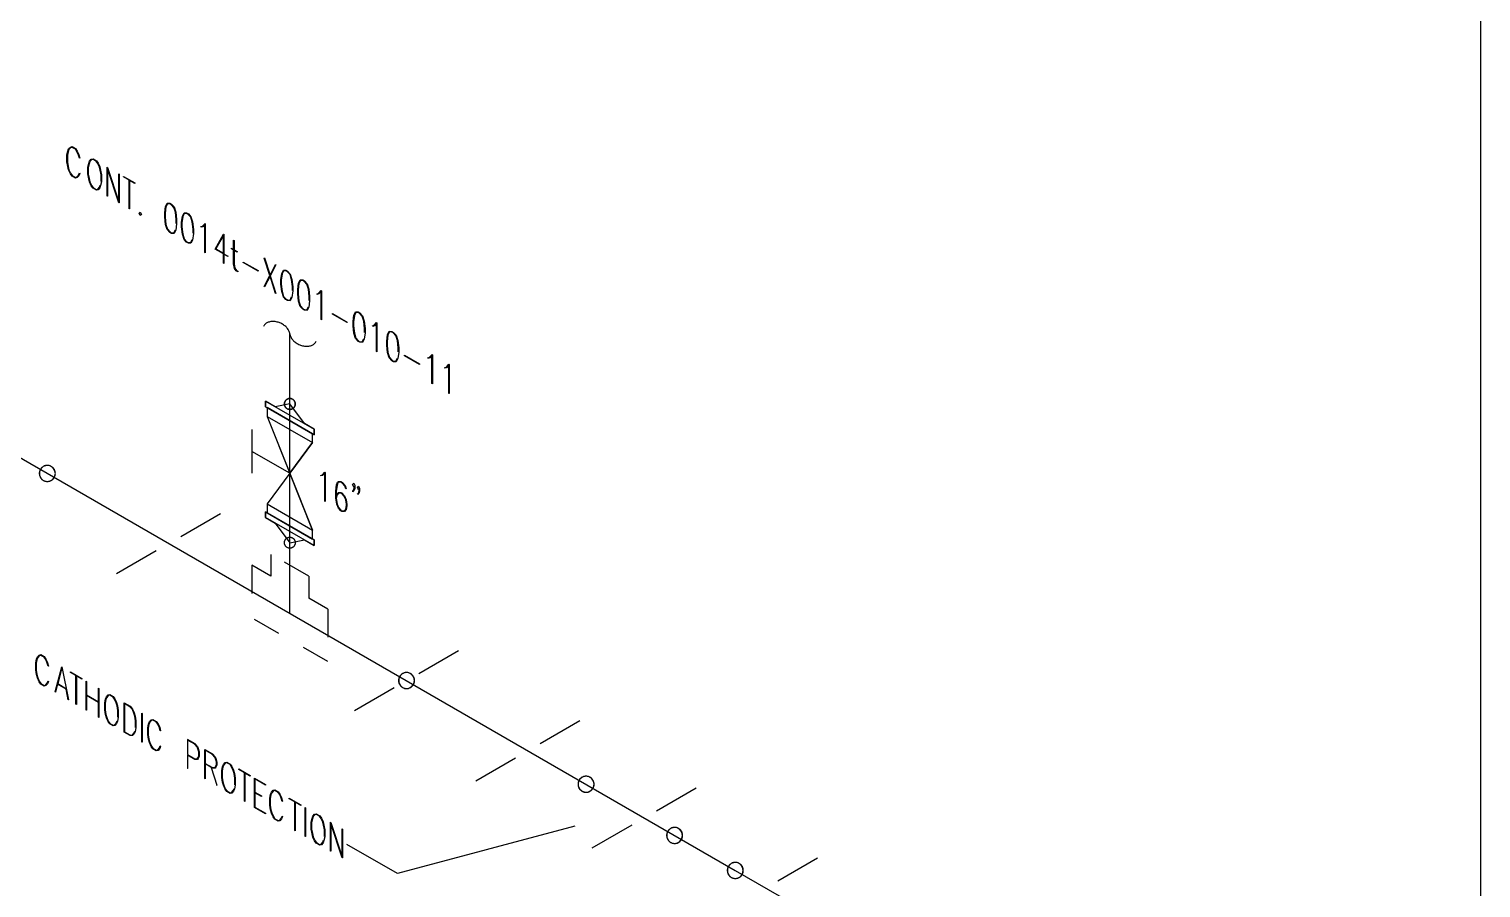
# Model space of a CAD drawing. Extents: x 0 to 17.2, y 0.1 to 11.3.
# Drawn here: x 11.93 to 17.08, y 2.73 to 5.78 of the extents above; entities that cross this region are included whole.
import ezdxf

# ---------------------------------------------------------------- set-up
doc = ezdxf.new("R2010")
doc.units = 0
for name, pattern in [('1', [0.117188, 0.078125, -0.039062]), ('2', [0.1125, 0.075, -0.0375]), ('3', [0.09375, 0.0625, -0.03125]), ('4', [0.085227, 0.056818, -0.028409])]:
    doc.linetypes.add(name, pattern=pattern)
for name, color, linetype in [('3', 1, 'CONTINUOUS'), ('BORDER', 3, 'CONTINUOUS'), ('COMP', 1, 'CONTINUOUS'), ('Continuation', 7, 'CONTINUOUS'), ('FITTINGS', 4, 'CONTINUOUS'), ('PIPE', 7, 'CONTINUOUS'), ('PIPE-ANNO', 150, 'CONTINUOUS'), ('TEXT', 7, 'CONTINUOUS'), ('UNAS.PIPE', 251, 'CONTINUOUS'), ('Welds', 7, 'CONTINUOUS')]:
    doc.layers.add(name, color=color, linetype=linetype)

msp = doc.modelspace()

# ---------------------------------------------------------------- linework, layer by layer
at = {"layer": '3'}
msp.add_lwpolyline([(12.8619, 3.9734), (12.863, 3.9727), (12.8641, 3.9719), (12.8652, 3.971), (12.8662, 3.9701), (12.8671, 3.9691), (12.8679, 3.968), (12.8686, 3.9669), (12.8693, 3.9657), (12.8699, 3.9645), (12.8704, 3.9633), (12.8708, 3.962), (12.8712, 3.9607), (12.8714, 3.9593), (12.8715, 3.958), (12.8716, 3.9566), (12.8715, 3.9553), (12.8714, 3.9539), (12.8712, 3.9526), (12.8708, 3.9513), (12.8704, 3.95), (12.8699, 3.9487), (12.8693, 3.9475), (12.8686, 3.9463), (12.8679, 3.9452), (12.8671, 3.9442), (12.8662, 3.9431), (12.8652, 3.9422), (12.8641, 3.9413), (12.863, 3.9405), (12.8619, 3.9398), (12.8607, 3.9392), (12.8595, 3.9386), (12.8582, 3.9382), (12.8569, 3.9378), (12.8556, 3.9375), (12.8542, 3.9373), (12.8529, 3.9372), (12.8515, 3.9372), (12.8502, 3.9373), (12.8488, 3.9375), (12.8475, 3.9378), (12.8462, 3.9382), (12.8449, 3.9386), (12.8425, 3.9398), (12.8425, 3.9398), (12.8414, 3.9405), (12.8403, 3.9413), (12.8392, 3.9422), (12.8382, 3.9431), (12.8373, 3.9442), (12.8365, 3.9452), (12.8357, 3.9463), (12.8351, 3.9475), (12.8345, 3.9487), (12.834, 3.95), (12.8336, 3.9513), (12.8332, 3.9526), (12.833, 3.9539), (12.8328, 3.9553), (12.8328, 3.9566), (12.8328, 3.958), (12.833, 3.9593), (12.8332, 3.9607), (12.8336, 3.962), (12.834, 3.9633), (12.8345, 3.9645), (12.8351, 3.9657), (12.8357, 3.9669), (12.8365, 3.968), (12.8373, 3.9691), (12.8382, 3.9701), (12.8392, 3.971), (12.8403, 3.9719), (12.8414, 3.9727), (12.8425, 3.9734), (12.8437, 3.9741), (12.8449, 3.9746), (12.8462, 3.9751), (12.8475, 3.9754), (12.8488, 3.9757), (12.8502, 3.9759), (12.8515, 3.976), (12.8529, 3.976), (12.8542, 3.9759), (12.8556, 3.9757), (12.8569, 3.9754), (12.8582, 3.9751), (12.8595, 3.9746), (12.8619, 3.9734)], dxfattribs=at)
at = {"layer": 'BORDER'}
msp.add_lwpolyline([(0.1692, 0.2247), (17.0808, 0.2247), (17.0808, 11.1675), (0.1692, 11.1675), (0.1692, 0.2247)], dxfattribs=at)
at = {"layer": 'COMP'}
for points in [[(12.8522, 3.9566), (12.9039, 3.9666), (12.9384, 3.9467), (12.9384, 3.9666), (12.766, 4.0661), (12.766, 4.0462), (12.8005, 4.0263), (12.8522, 3.9566)], [(12.766, 4.0661), (12.9384, 3.9666), (12.9384, 3.9467), (12.766, 4.0462), (12.766, 4.0661)], [(12.8005, 4.0263), (12.8522, 3.9566), (12.9039, 3.9666)]]:
    msp.add_lwpolyline(points, dxfattribs=at)
at = {"layer": 'Continuation'}
for points in [[(12.1061, 5.2671), (12.1032, 5.2588), (12.0972, 5.2523), (12.0911, 5.2509), (12.0791, 5.2579), (12.073, 5.2663), (12.067, 5.2798), (12.0641, 5.2915), (12.0611, 5.3081), (12.0611, 5.3327), (12.0641, 5.3458), (12.067, 5.3542), (12.073, 5.3607), (12.0791, 5.3622), (12.0911, 5.3553), (12.0972, 5.3467), (12.1032, 5.3333), (12.1061, 5.3217), (12.105, 5.3213), (12.1021, 5.3325), (12.0964, 5.3453), (12.0908, 5.3532), (12.0794, 5.3598), (12.0738, 5.3583), (12.0682, 5.3521), (12.0652, 5.3443), (12.0624, 5.3316), (12.0624, 5.3076), (12.0652, 5.2916), (12.0682, 5.2805), (12.0738, 5.2677), (12.0794, 5.2598), (12.0908, 5.2532), (12.0964, 5.2547), (12.1021, 5.2609), (12.105, 5.2688), (12.1061, 5.2671)], [(12.1805, 5.2243), (12.1776, 5.2159), (12.1716, 5.2094), (12.1655, 5.208), (12.1535, 5.2149), (12.1474, 5.2233), (12.1413, 5.2368), (12.1385, 5.2485), (12.1354, 5.2652), (12.1354, 5.2897), (12.1385, 5.3029), (12.1413, 5.3113), (12.1474, 5.3178), (12.1535, 5.3193), (12.1655, 5.3123), (12.1716, 5.3038), (12.1776, 5.2903), (12.1805, 5.2786), (12.1835, 5.262), (12.1835, 5.2374), (12.1805, 5.2243)], [(12.1822, 5.2384), (12.1822, 5.2625), (12.1793, 5.2785), (12.1764, 5.2896), (12.1707, 5.3024), (12.1651, 5.3103), (12.1538, 5.3168), (12.1482, 5.3154), (12.1425, 5.3091), (12.1396, 5.3014), (12.1368, 5.2887), (12.1368, 5.2646), (12.1396, 5.2487), (12.1425, 5.2376), (12.1482, 5.2248), (12.1538, 5.2168), (12.1651, 5.2103), (12.1707, 5.2118), (12.1764, 5.218), (12.1793, 5.2257)], [(12.2462, 5.1623), (12.2448, 5.1632), (12.2053, 5.2846), (12.2053, 5.186), (12.204, 5.1867), (12.204, 5.289), (12.2054, 5.2882), (12.2449, 5.1668), (12.2449, 5.2654), (12.2462, 5.2646), (12.2462, 5.1623)], [(12.2813, 5.1421), (12.2813, 5.2432), (12.2615, 5.2547), (12.2615, 5.2569), (12.3024, 5.2333), (12.3024, 5.231), (12.2826, 5.2425), (12.2826, 5.1413), (12.2813, 5.1421)], [(12.4473, 5.0653), (12.4412, 5.0537), (12.4321, 5.054), (12.4261, 5.0575), (12.417, 5.0677), (12.4109, 5.0863), (12.408, 5.1126), (12.408, 5.1275), (12.4109, 5.1504), (12.417, 5.1621), (12.4261, 5.1619), (12.4321, 5.1584), (12.4412, 5.1481), (12.4473, 5.1294), (12.4502, 5.1032), (12.4502, 5.0882), (12.4473, 5.0653)], [(12.4489, 5.0893), (12.4489, 5.1036), (12.446, 5.1294), (12.4404, 5.1467), (12.432, 5.1562), (12.4263, 5.1595), (12.4179, 5.1597), (12.4122, 5.1489), (12.4094, 5.1264), (12.4094, 5.1122), (12.4122, 5.0864), (12.4179, 5.0691), (12.4263, 5.0595), (12.432, 5.0562), (12.4404, 5.0561), (12.446, 5.0669)], [(12.3213, 5.1176), (12.3175, 5.1261), (12.3213, 5.1303), (12.3251, 5.1217), (12.3213, 5.1176)], [(12.5071, 5.0308), (12.501, 5.0192), (12.4919, 5.0196), (12.4859, 5.023), (12.4768, 5.0332), (12.4707, 5.0518), (12.4678, 5.0781), (12.4678, 5.0931), (12.4707, 5.1159), (12.4768, 5.1276), (12.4859, 5.1274), (12.4919, 5.1239), (12.501, 5.1136), (12.5071, 5.0949), (12.51, 5.0687), (12.51, 5.0537), (12.5071, 5.0308)], [(12.5087, 5.0548), (12.5087, 5.0691), (12.5057, 5.0949), (12.5002, 5.1122), (12.4917, 5.1217), (12.4861, 5.125), (12.4776, 5.1252), (12.472, 5.1144), (12.4691, 5.0919), (12.4691, 5.0777), (12.472, 5.0519), (12.4776, 5.0346), (12.4861, 5.025), (12.4917, 5.0218), (12.5002, 5.0216), (12.5057, 5.0324)], [(12.5522, 4.9857), (12.5509, 4.9865), (12.5509, 5.0861), (12.5432, 5.0776), (12.5373, 5.0761), (12.5366, 5.0784), (12.5424, 5.08), (12.5513, 5.0896), (12.5522, 5.0891), (12.5522, 4.9857)], [(12.6318, 4.975), (12.6318, 4.9728), (12.6178, 4.9808), (12.6178, 4.9478), (12.6165, 4.9486), (12.6165, 4.9816), (12.5866, 4.9988), (12.6168, 5.0518), (12.6178, 5.0512), (12.6178, 4.983)], [(12.6165, 4.9838), (12.6165, 5.0473), (12.5892, 4.9995), (12.6165, 4.9838)], [(12.6681, 4.9178), (12.6621, 4.9213), (12.6558, 4.9299), (12.6528, 4.9469), (12.6528, 4.9947), (12.6448, 4.9994), (12.6448, 5.0015), (12.6528, 4.9969), (12.6528, 5.0299), (12.6542, 5.0291), (12.6542, 4.9961), (12.6652, 4.9897), (12.6652, 4.9875), (12.6542, 4.9939), (12.6542, 4.9464), (12.657, 4.9309), (12.6624, 4.9232), (12.6681, 4.9199), (12.6681, 4.9178)], [(12.687, 4.9528), (12.7396, 4.9225), (12.7396, 4.9202), (12.687, 4.9506), (12.687, 4.9528)], [(12.8017, 4.8412), (12.7818, 4.9022), (12.7619, 4.8642), (12.7607, 4.8659), (12.781, 4.9048), (12.7607, 4.967), (12.7619, 4.9674), (12.7818, 4.9063), (12.8017, 4.9445), (12.8028, 4.9427), (12.7826, 4.9037), (12.8028, 4.8416), (12.8017, 4.8412)], [(12.8597, 4.8272), (12.8536, 4.8156), (12.8445, 4.8159), (12.8385, 4.8194), (12.8294, 4.8296), (12.8233, 4.8482), (12.8204, 4.8745), (12.8204, 4.8894), (12.8233, 4.9123), (12.8294, 4.924), (12.8385, 4.9238), (12.8445, 4.9203), (12.8536, 4.91), (12.8597, 4.8913), (12.8626, 4.8651), (12.8626, 4.8501), (12.8597, 4.8272)], [(12.8613, 4.8512), (12.8613, 4.8655), (12.8584, 4.8913), (12.8528, 4.9086), (12.8444, 4.9181), (12.8387, 4.9214), (12.8303, 4.9216), (12.8247, 4.9108), (12.8218, 4.8883), (12.8218, 4.8741), (12.8247, 4.8483), (12.8303, 4.831), (12.8387, 4.8214), (12.8444, 4.8181), (12.8528, 4.818), (12.8584, 4.8288)], [(12.9195, 4.7927), (12.9134, 4.7811), (12.9043, 4.7815), (12.8983, 4.7849), (12.8892, 4.7951), (12.8831, 4.8137), (12.8802, 4.84), (12.8802, 4.855), (12.8831, 4.8778), (12.8892, 4.8895), (12.8983, 4.8893), (12.9043, 4.8858), (12.9134, 4.8755), (12.9195, 4.8568), (12.9224, 4.8306), (12.9224, 4.8156), (12.9195, 4.7927)], [(12.9211, 4.8167), (12.9211, 4.831), (12.9181, 4.8568), (12.9126, 4.8741), (12.9041, 4.8836), (12.8985, 4.8869), (12.89, 4.8871), (12.8844, 4.8763), (12.8815, 4.8538), (12.8815, 4.8396), (12.8844, 4.8138), (12.89, 4.7965), (12.8985, 4.7869), (12.9041, 4.7837), (12.9126, 4.7835), (12.9181, 4.7943)], [(12.9646, 4.7476), (12.9633, 4.7484), (12.9633, 4.848), (12.9556, 4.8395), (12.9497, 4.838), (12.949, 4.8403), (12.9548, 4.8419), (12.9637, 4.8515), (12.9646, 4.851), (12.9646, 4.7476)], [(13.0032, 4.7702), (13.0558, 4.7399), (13.0558, 4.7376), (13.0032, 4.768), (13.0032, 4.7702)], [(13.1163, 4.6791), (13.1101, 4.6675), (13.1011, 4.6678), (13.095, 4.6713), (13.0859, 4.6815), (13.0799, 4.7001), (13.0769, 4.7264), (13.0769, 4.7413), (13.0799, 4.7642), (13.0859, 4.7759), (13.095, 4.7757), (13.1011, 4.7722), (13.1101, 4.7619), (13.1163, 4.7432), (13.1191, 4.717), (13.1191, 4.702), (13.1163, 4.6791)], [(13.1178, 4.7031), (13.1178, 4.7174), (13.1149, 4.7432), (13.1093, 4.7605), (13.1009, 4.77), (13.0952, 4.7733), (13.0868, 4.7735), (13.0812, 4.7627), (13.0783, 4.7402), (13.0783, 4.726), (13.0812, 4.7002), (13.0868, 4.6829), (13.0952, 4.6733), (13.1009, 4.67), (13.1093, 4.6699), (13.1149, 4.6807)], [(13.1614, 4.634), (13.16, 4.6348), (13.16, 4.7344), (13.1524, 4.7258), (13.1465, 4.7244), (13.1458, 4.7267), (13.1516, 4.7283), (13.1604, 4.7379), (13.1614, 4.7374), (13.1614, 4.634)], [(13.2358, 4.6101), (13.2296, 4.5985), (13.2205, 4.5989), (13.2145, 4.6023), (13.2054, 4.6125), (13.1994, 4.6311), (13.1964, 4.6574), (13.1964, 4.6724), (13.1994, 4.6953), (13.2054, 4.7069), (13.2145, 4.7067), (13.2205, 4.7032), (13.2296, 4.6929), (13.2358, 4.6742), (13.2386, 4.648), (13.2386, 4.633), (13.2358, 4.6101)], [(13.2373, 4.6341), (13.2373, 4.6484), (13.2344, 4.6742), (13.2288, 4.6915), (13.2204, 4.701), (13.2147, 4.7043), (13.2063, 4.7045), (13.2007, 4.6937), (13.1978, 4.6712), (13.1978, 4.657), (13.2007, 4.6312), (13.2063, 4.6139), (13.2147, 4.6043), (13.2204, 4.6011), (13.2288, 4.6009), (13.2344, 4.6117)], [(13.2598, 4.6221), (13.3123, 4.5918), (13.3123, 4.5895), (13.2598, 4.6199), (13.2598, 4.6221)], [(13.3581, 4.5204), (13.3568, 4.5211), (13.3568, 4.6208), (13.3491, 4.6122), (13.3432, 4.6108), (13.3425, 4.6131), (13.3483, 4.6147), (13.3572, 4.6243), (13.3581, 4.6238), (13.3581, 4.5204)], [(13.4179, 4.4859), (13.4165, 4.4867), (13.4165, 4.5863), (13.4089, 4.5777), (13.403, 4.5763), (13.4023, 4.5786), (13.4081, 4.5802), (13.4169, 4.5898), (13.4179, 4.5893), (13.4179, 4.4859)]]:
    msp.add_lwpolyline(points, dxfattribs=at)
at = {"layer": 'FITTINGS'}
for points in [[(12.933, 3.9697), (12.933, 4.0008), (12.8522, 4.2029), (12.933, 4.3117), (12.933, 4.3428), (12.7714, 4.436), (12.7714, 4.4049), (12.8522, 4.2029), (12.7714, 4.0941), (12.7714, 4.063), (12.933, 3.9697)], [(12.7714, 4.436), (12.933, 4.3428)], [(12.7714, 4.4049), (12.933, 4.3117)], [(12.7714, 4.4049), (12.933, 4.0008)], [(12.7176, 4.3583), (12.7176, 4.2029)], [(12.8522, 4.2029), (12.7176, 4.2806)], [(12.933, 4.3117), (12.7714, 4.0941)], [(12.7714, 4.0941), (12.933, 4.0008)], [(12.4648, 3.9792), (12.6061, 4.0608)], [(12.7714, 4.063), (12.933, 3.9697)], [(12.2367, 3.8475), (12.3781, 3.9292)], [(13.3098, 3.4924), (13.4511, 3.574)], [(13.0817, 3.3607), (13.2231, 3.4424)], [(13.7405, 3.2437), (13.8819, 3.3253)], [(13.5125, 3.112), (13.6539, 3.1937)], [(14.1538, 3.005), (14.2952, 3.0867)], [(13.9258, 2.8734), (14.0672, 2.955)]]:
    msp.add_lwpolyline(points, dxfattribs=at)
at = {"layer": 'FITTINGS', "linetype": '2'}
for points in [[(12.7176, 3.8765), (12.7176, 3.6899)], [(12.9868, 3.721), (12.9868, 3.5345)]]:
    msp.add_lwpolyline(points, dxfattribs=at)
at = {"layer": 'FITTINGS', "linetype": '1'}
for points in [[(12.7849, 3.8376), (12.7176, 3.8765)], [(12.7849, 3.9153), (12.7849, 3.8376)], [(12.9195, 3.8376), (12.9195, 3.7599)], [(12.9868, 3.721), (12.9195, 3.7599)]]:
    msp.add_lwpolyline(points, dxfattribs=at)
at = {"layer": 'FITTINGS', "linetype": '3'}
msp.add_lwpolyline([(12.9195, 3.8376), (12.7849, 3.9153)], dxfattribs=at)
at = {"layer": 'FITTINGS', "linetype": '4'}
msp.add_lwpolyline([(12.9868, 3.5345), (12.7176, 3.6899)], dxfattribs=at)
at = {"layer": 'PIPE'}
for points in [[(1.6545, 10.1715), (14.4336, 2.7935)], [(12.8522, 3.7055), (12.8522, 4.4491)]]:
    msp.add_lwpolyline(points, dxfattribs=at)
at = {"layer": 'PIPE-ANNO'}
for points in [[(12.8522, 4.6978), (12.8517, 4.7005), (12.851, 4.7032), (12.85, 4.7059), (12.8488, 4.7086), (12.8474, 4.7112), (12.8458, 4.7138), (12.844, 4.7164), (12.842, 4.7189), (12.8398, 4.7213), (12.8375, 4.7237), (12.835, 4.7259), (12.8323, 4.728), (12.8295, 4.73), (12.8266, 4.7319), (12.8235, 4.7336), (12.8204, 4.7352), (12.8172, 4.7366), (12.814, 4.7379), (12.8106, 4.739), (12.8073, 4.7399), (12.804, 4.7407), (12.8006, 4.7412), (12.7973, 4.7416), (12.794, 4.7418), (12.7907, 4.7418), (12.7875, 4.7416), (12.7844, 4.7412), (12.7814, 4.7407), (12.7786, 4.7399), (12.7758, 4.739), (12.7732, 4.7379), (12.7707, 4.7367), (12.7684, 4.7352), (12.7663, 4.7336), (12.7643, 4.7319), (12.7626, 4.73), (12.761, 4.728), (12.7597, 4.7259), (12.7587, 4.724)], [(12.8522, 4.6978), (12.8527, 4.6951), (12.8534, 4.6925), (12.8544, 4.6898), (12.8556, 4.6871), (12.857, 4.6844), (12.8586, 4.6818), (12.8604, 4.6792), (12.8624, 4.6767), (12.8646, 4.6743), (12.8669, 4.672), (12.8694, 4.6698), (12.8721, 4.6676), (12.8749, 4.6656), (12.8778, 4.6638), (12.8809, 4.662), (12.884, 4.6604), (12.8872, 4.659), (12.8904, 4.6577), (12.8938, 4.6566), (12.8971, 4.6557), (12.9004, 4.655), (12.9038, 4.6544), (12.9071, 4.654), (12.9104, 4.6538), (12.9137, 4.6538), (12.9169, 4.654), (12.92, 4.6544), (12.923, 4.655), (12.9258, 4.6557), (12.9286, 4.6566), (12.9312, 4.6577), (12.9337, 4.659), (12.936, 4.6604), (12.9381, 4.662), (12.9401, 4.6637), (12.9418, 4.6656), (12.9434, 4.6676), (12.9447, 4.6697), (12.9457, 4.6717)]]:
    msp.add_lwpolyline(points, dxfattribs=at)
at = {"layer": 'TEXT'}
for points in [[(12.9775, 4.1029), (12.9762, 4.1037), (12.9762, 4.2034), (12.9685, 4.1948), (12.9626, 4.1934), (12.9619, 4.1957), (12.9677, 4.1973), (12.9766, 4.2069), (12.9775, 4.2063), (12.9775, 4.1029)], [(13.0185, 4.1285), (13.0246, 4.1352), (13.0336, 4.135), (13.0367, 4.1332), (13.0457, 4.123), (13.0518, 4.1093), (13.0548, 4.0926), (13.0548, 4.0874), (13.0518, 4.0741), (13.0457, 4.0675), (13.0367, 4.0678), (13.0336, 4.0696), (13.0246, 4.0797), (13.0185, 4.0934), (13.0155, 4.115), (13.0155, 4.1396), (13.0184, 4.1626), (13.0214, 4.1709), (13.0246, 4.1741), (13.0336, 4.174), (13.0397, 4.1705), (13.0488, 4.1602), (13.0518, 4.1483), (13.0507, 4.1478), (13.0478, 4.1588), (13.0395, 4.1683), (13.0338, 4.1716), (13.0253, 4.1718), (13.0226, 4.1688), (13.0198, 4.161), (13.0168, 4.1385), (13.0168, 4.1212)], [(13.0168, 4.1144), (13.0197, 4.0938), (13.0253, 4.0812), (13.0338, 4.0716), (13.0366, 4.07), (13.0451, 4.0698), (13.0507, 4.076), (13.0535, 4.0885), (13.0535, 4.0931), (13.0507, 4.1089), (13.0451, 4.1214), (13.0366, 4.1311), (13.0338, 4.1327), (13.0253, 4.1329), (13.0197, 4.1268), (13.0168, 4.1144)], [(13.0789, 4.1549), (13.075, 4.1636), (13.0789, 4.1677), (13.0825, 4.1597), (13.0825, 4.1492), (13.0794, 4.1408), (13.0764, 4.1376), (13.0754, 4.1398), (13.0783, 4.1429), (13.0811, 4.1505), (13.0811, 4.1574)], [(13.0986, 4.1473), (13.0964, 4.1448), (13.0926, 4.1534), (13.0964, 4.1576), (13.1, 4.1496), (13.1, 4.1391), (13.097, 4.1307), (13.0939, 4.1274), (13.093, 4.1297), (13.0958, 4.1327), (13.0986, 4.1404), (13.0986, 4.1473)], [(11.9952, 3.4641), (11.9923, 3.4559), (11.9863, 3.4494), (11.9802, 3.448), (11.9681, 3.455), (11.9621, 3.4634), (11.956, 3.4768), (11.9532, 3.4885), (11.9501, 3.5052), (11.9501, 3.5298), (11.9532, 3.5429), (11.956, 3.5513), (11.9621, 3.5578), (11.9681, 3.5593), (11.9802, 3.5524), (11.9863, 3.5438), (11.9923, 3.5304), (11.9952, 3.5187), (11.994, 3.5183), (11.9911, 3.5296), (11.9854, 3.5424), (11.9798, 3.5503), (11.9685, 3.5568), (11.9629, 3.5554), (11.9572, 3.5492), (11.9543, 3.5414), (11.9515, 3.5287), (11.9515, 3.5047), (11.9543, 3.4887), (11.9572, 3.4776), (11.9629, 3.4648), (11.9685, 3.4569), (11.9798, 3.4503), (11.9854, 3.4518), (11.9911, 3.458), (11.994, 3.4659), (11.9952, 3.4641)], [(12.0667, 3.3995), (12.0655, 3.3994), (12.0578, 3.4372), (12.0276, 3.4546), (12.0199, 3.4258), (12.0188, 3.4272), (12.0423, 3.5165), (12.0432, 3.516), (12.0667, 3.3995)], [(12.0427, 3.5121), (12.0281, 3.4566), (12.0573, 3.4397)], [(12.093, 3.3838), (12.093, 3.485), (12.0733, 3.4964), (12.0733, 3.4986), (12.1142, 3.475), (12.1142, 3.4727), (12.0944, 3.4842), (12.0944, 3.383), (12.093, 3.3838)], [(12.1295, 3.3628), (12.1295, 3.4651), (12.1308, 3.4643), (12.1308, 3.4167), (12.1733, 3.3922), (12.1733, 3.4398), (12.1746, 3.439), (12.1746, 3.3367), (12.1733, 3.3375), (12.1733, 3.3899), (12.1308, 3.4145), (12.1308, 3.362), (12.1295, 3.3628)], [(12.2401, 3.3229), (12.2372, 3.3145), (12.2312, 3.308), (12.2251, 3.3066), (12.213, 3.3136), (12.207, 3.322), (12.2009, 3.3354), (12.1981, 3.3472), (12.195, 3.3638), (12.195, 3.3884), (12.1981, 3.4015), (12.2009, 3.4099), (12.207, 3.4164), (12.213, 3.4179), (12.2251, 3.411), (12.2312, 3.4024), (12.2372, 3.389), (12.2401, 3.3772), (12.2431, 3.3606), (12.2431, 3.336), (12.2401, 3.3229)], [(12.2418, 3.3371), (12.2418, 3.3611), (12.2389, 3.3771), (12.236, 3.3882), (12.2303, 3.401), (12.2247, 3.4089), (12.2134, 3.4154), (12.2078, 3.414), (12.2021, 3.4078), (12.1992, 3.4), (12.1964, 3.3873), (12.1964, 3.3633), (12.1992, 3.3473), (12.2021, 3.3362), (12.2078, 3.3234), (12.2134, 3.3155), (12.2247, 3.3089), (12.2303, 3.3104), (12.236, 3.3166), (12.2389, 3.3244)], [(12.3028, 3.2867), (12.2999, 3.2783), (12.2938, 3.2718), (12.2848, 3.2722), (12.2636, 3.2844), (12.2636, 3.3887), (12.2848, 3.3765), (12.2938, 3.3663), (12.2999, 3.3527), (12.3028, 3.341), (12.3058, 3.3244), (12.3058, 3.2998), (12.3028, 3.2867)], [(12.3045, 3.3009), (12.3045, 3.3249), (12.3017, 3.3409), (12.2987, 3.352), (12.2931, 3.3647), (12.2846, 3.3743), (12.2649, 3.3857), (12.2649, 3.2857), (12.2846, 3.2744), (12.2931, 3.2741), (12.2987, 3.2804), (12.3017, 3.2882)], [(12.3263, 3.2492), (12.3263, 3.3514), (12.3276, 3.3507), (12.3276, 3.2484), (12.3263, 3.2492)], [(12.3931, 3.2344), (12.3902, 3.2262), (12.3842, 3.2197), (12.3781, 3.2183), (12.366, 3.2252), (12.36, 3.2336), (12.3539, 3.2471), (12.351, 3.2588), (12.348, 3.2754), (12.348, 3.3), (12.351, 3.3132), (12.3539, 3.3215), (12.36, 3.328), (12.366, 3.3296), (12.3781, 3.3226), (12.3842, 3.3141), (12.3902, 3.3006), (12.3931, 3.289), (12.3919, 3.2886), (12.389, 3.2999), (12.3833, 3.3127), (12.3777, 3.3206), (12.3664, 3.3271), (12.3608, 3.3257), (12.3551, 3.3194), (12.3522, 3.3117), (12.3494, 3.299), (12.3494, 3.2749), (12.3522, 3.259), (12.3551, 3.2478), (12.3608, 3.2351), (12.3664, 3.2271), (12.3777, 3.2206), (12.3833, 3.2221), (12.389, 3.2283), (12.3919, 3.2362), (12.3931, 3.2344)], [(12.488, 3.2591), (12.515, 3.2435), (12.5241, 3.2333), (12.5272, 3.2264), (12.5302, 3.2145), (12.5302, 3.1993), (12.5272, 3.1909), (12.5241, 3.1876), (12.515, 3.1878), (12.4893, 3.2026), (12.4893, 3.155), (12.488, 3.1558)], [(12.4893, 3.2049), (12.5149, 3.1901), (12.5234, 3.1899), (12.5261, 3.1929), (12.5289, 3.2006), (12.5289, 3.2147), (12.5261, 3.2256), (12.5234, 3.2318), (12.5149, 3.2414), (12.4893, 3.2561), (12.4893, 3.2049)], [(12.5715, 3.16), (12.552, 3.1713), (12.552, 3.1188), (12.5507, 3.1196), (12.5507, 3.223), (12.5777, 3.2074), (12.5867, 3.1971), (12.5899, 3.1902), (12.5929, 3.1783), (12.5929, 3.1679), (12.5899, 3.1596), (12.5867, 3.1562), (12.5777, 3.1564), (12.5731, 3.1591), (12.5928, 3.0959), (12.5917, 3.0955)], [(12.552, 3.1735), (12.5776, 3.1587), (12.5861, 3.1586), (12.5888, 3.1616), (12.5916, 3.1693), (12.5916, 3.1785), (12.5888, 3.1894), (12.5861, 3.1956), (12.5776, 3.2052), (12.552, 3.22), (12.552, 3.1735)], [(12.6555, 3.083), (12.6526, 3.0747), (12.6466, 3.0681), (12.6405, 3.0668), (12.6285, 3.0737), (12.6224, 3.0821), (12.6164, 3.0956), (12.6135, 3.1073), (12.6105, 3.1239), (12.6105, 3.1485), (12.6135, 3.1617), (12.6164, 3.17), (12.6224, 3.1765), (12.6285, 3.1781), (12.6405, 3.1711), (12.6466, 3.1626), (12.6526, 3.1491), (12.6555, 3.1374), (12.6585, 3.1208), (12.6585, 3.0962), (12.6555, 3.083)], [(12.6572, 3.0972), (12.6572, 3.1213), (12.6543, 3.1372), (12.6515, 3.1484), (12.6457, 3.1612), (12.6402, 3.1691), (12.6288, 3.1756), (12.6232, 3.1742), (12.6175, 3.1679), (12.6146, 3.1602), (12.6118, 3.1475), (12.6118, 3.1234), (12.6146, 3.1075), (12.6175, 3.0963), (12.6232, 3.0836), (12.6288, 3.0756), (12.6402, 3.0691), (12.6457, 3.0705), (12.6515, 3.0768), (12.6543, 3.0845)], [(12.6907, 3.0388), (12.6907, 3.1399), (12.6709, 3.1513), (12.6709, 3.1536), (12.7118, 3.1299), (12.7118, 3.1277), (12.692, 3.1391), (12.692, 3.038), (12.6907, 3.0388)], [(12.7511, 3.0563), (12.7284, 3.0694), (12.7284, 3.0181), (12.7657, 2.9966), (12.7657, 2.9945), (12.7271, 3.0168), (12.7271, 3.1211), (12.7657, 3.0988), (12.7657, 3.0966), (12.7284, 3.1181), (12.7284, 3.0717), (12.7511, 3.0585), (12.7511, 3.0563)], [(12.8261, 2.9844), (12.8232, 2.9762), (12.8172, 2.9697), (12.8111, 2.9683), (12.799, 2.9753), (12.793, 2.9836), (12.7869, 2.9971), (12.784, 3.0088), (12.781, 3.0255), (12.781, 3.05), (12.784, 3.0632), (12.7869, 3.0716), (12.793, 3.0781), (12.799, 3.0796), (12.8111, 3.0726), (12.8172, 3.0641), (12.8232, 3.0506), (12.8261, 3.039), (12.8249, 3.0386), (12.822, 3.0499), (12.8163, 3.0627), (12.8107, 3.0706), (12.7994, 3.0771), (12.7938, 3.0757), (12.7881, 3.0695), (12.7852, 3.0617), (12.7824, 3.049), (12.7824, 3.025), (12.7852, 3.009), (12.7881, 2.9979), (12.7938, 2.9851), (12.7994, 2.9771), (12.8107, 2.9706), (12.8163, 2.9721), (12.822, 2.9783), (12.8249, 2.9862), (12.8261, 2.9844)], [(12.87, 2.9352), (12.87, 3.0364), (12.8502, 3.0478), (12.8502, 3.05), (12.8911, 3.0264), (12.8911, 3.0242), (12.8713, 3.0356), (12.8713, 2.9345), (12.87, 2.9352)], [(12.9064, 2.9142), (12.9064, 3.0165), (12.9077, 3.0157), (12.9077, 2.9134), (12.9064, 2.9142)], [(12.9733, 2.8996), (12.9703, 2.8912), (12.9643, 2.8847), (12.9582, 2.8833), (12.9462, 2.8903), (12.9401, 2.8987), (12.9341, 2.9121), (12.9312, 2.9239), (12.9282, 2.9405), (12.9282, 2.9651), (12.9312, 2.9782), (12.9341, 2.9866), (12.9401, 2.9931), (12.9462, 2.9946), (12.9582, 2.9877), (12.9643, 2.9791), (12.9703, 2.9657), (12.9733, 2.9539), (12.9763, 2.9373), (12.9763, 2.9127), (12.9733, 2.8996)], [(12.9749, 2.9138), (12.9749, 2.9378), (12.9721, 2.9538), (12.9692, 2.9649), (12.9635, 2.9777), (12.9579, 2.9856), (12.9466, 2.9922), (12.9409, 2.9907), (12.9353, 2.9845), (12.9323, 2.9767), (12.9295, 2.964), (12.9295, 2.94), (12.9323, 2.924), (12.9353, 2.9129), (12.9409, 2.9001), (12.9466, 2.8922), (12.9579, 2.8856), (12.9635, 2.8871), (12.9692, 2.8933), (12.9721, 2.9011)], [(13.039, 2.8377), (13.0375, 2.8385), (12.998, 2.9599), (12.998, 2.8613), (12.9967, 2.8621), (12.9967, 2.9644), (12.9982, 2.9635), (13.0376, 2.8421), (13.0376, 2.9408), (13.039, 2.94), (13.039, 2.8377)]]:
    msp.add_lwpolyline(points, dxfattribs=at)
at = {"layer": 'UNAS.PIPE'}
for points in [[(12.8522, 4.4491), (12.8522, 4.6978)], [(12.8522, 4.4491), (12.8005, 4.4392), (12.766, 4.4591), (12.766, 4.4392), (12.9384, 4.3396), (12.9384, 4.3595), (12.9039, 4.3794), (12.8522, 4.4491)], [(12.9384, 4.3396), (12.766, 4.4392), (12.766, 4.4591), (12.9384, 4.3595), (12.9384, 4.3396)], [(12.9039, 4.3794), (12.8522, 4.4491), (12.8005, 4.4392)], [(12.8425, 4.4323), (12.8414, 4.433), (12.8403, 4.4338), (12.8392, 4.4347), (12.8382, 4.4356), (12.8373, 4.4367), (12.8365, 4.4377), (12.8357, 4.4388), (12.8351, 4.44), (12.8345, 4.4412), (12.834, 4.4425), (12.8336, 4.4438), (12.8332, 4.4451), (12.833, 4.4464), (12.8328, 4.4478), (12.8328, 4.4491), (12.8328, 4.4505), (12.833, 4.4518), (12.8332, 4.4532), (12.8336, 4.4545), (12.834, 4.4558), (12.8345, 4.457), (12.8351, 4.4582), (12.8357, 4.4594), (12.8365, 4.4605), (12.8373, 4.4616), (12.8382, 4.4626), (12.8392, 4.4635), (12.8403, 4.4644), (12.8414, 4.4652), (12.8425, 4.4659), (12.8437, 4.4666), (12.8449, 4.4671), (12.8462, 4.4676), (12.8475, 4.4679), (12.8488, 4.4682), (12.8502, 4.4684), (12.8515, 4.4685), (12.8529, 4.4685), (12.8542, 4.4684), (12.8556, 4.4682), (12.8569, 4.4679), (12.8582, 4.4676), (12.8595, 4.4671), (12.8619, 4.4659), (12.863, 4.4652), (12.8641, 4.4644), (12.8652, 4.4635), (12.8662, 4.4626), (12.8671, 4.4616), (12.8679, 4.4605), (12.8686, 4.4594), (12.8693, 4.4582), (12.8699, 4.457), (12.8704, 4.4558), (12.8708, 4.4545), (12.8712, 4.4532), (12.8714, 4.4518), (12.8715, 4.4505), (12.8716, 4.4491), (12.8715, 4.4478), (12.8714, 4.4464), (12.8712, 4.4451), (12.8708, 4.4438), (12.8704, 4.4425), (12.8699, 4.4412), (12.8693, 4.44), (12.8686, 4.4388), (12.8679, 4.4377), (12.8671, 4.4367), (12.8662, 4.4356), (12.8652, 4.4347), (12.8641, 4.4338), (12.863, 4.433), (12.8619, 4.4323), (12.8607, 4.4317), (12.8595, 4.4311), (12.8582, 4.4307), (12.8569, 4.4303), (12.8556, 4.43), (12.8542, 4.4298), (12.8529, 4.4297), (12.8515, 4.4297), (12.8502, 4.4298), (12.8488, 4.43), (12.8475, 4.4303), (12.8462, 4.4307), (12.8449, 4.4311), (12.8425, 4.4323)], [(12.8716, 4.4491), (12.8715, 4.4505), (12.8714, 4.4518), (12.8712, 4.4532), (12.8708, 4.4545), (12.8704, 4.4558), (12.8699, 4.457), (12.8693, 4.4582), (12.8686, 4.4594), (12.8679, 4.4605), (12.8671, 4.4616), (12.8662, 4.4626), (12.8652, 4.4635), (12.8641, 4.4644), (12.863, 4.4652), (12.8619, 4.4659), (12.8607, 4.4666), (12.8595, 4.4671), (12.8582, 4.4676), (12.8569, 4.4679), (12.8556, 4.4682), (12.8542, 4.4684), (12.8529, 4.4685), (12.8515, 4.4685), (12.8502, 4.4684), (12.8488, 4.4682), (12.8475, 4.4679), (12.8462, 4.4676), (12.8449, 4.4671), (12.8437, 4.4666), (12.8425, 4.4659), (12.8414, 4.4652), (12.8403, 4.4644), (12.8392, 4.4635), (12.8382, 4.4626), (12.8373, 4.4616), (12.8365, 4.4605), (12.8357, 4.4594), (12.8351, 4.4582), (12.8345, 4.457), (12.834, 4.4558), (12.8336, 4.4545), (12.8332, 4.4532), (12.833, 4.4518), (12.8328, 4.4505), (12.8328, 4.4491), (12.8328, 4.4478), (12.833, 4.4464), (12.8332, 4.4451), (12.8336, 4.4438), (12.834, 4.4425), (12.8345, 4.4412), (12.8351, 4.44), (12.8357, 4.4388), (12.8365, 4.4377), (12.8373, 4.4367), (12.8382, 4.4356), (12.8392, 4.4347), (12.8403, 4.4338), (12.8414, 4.433), (12.8425, 4.4323), (12.8437, 4.4317), (12.8449, 4.4311), (12.8462, 4.4307), (12.8475, 4.4303), (12.8488, 4.43), (12.8502, 4.4298), (12.8515, 4.4297), (12.8529, 4.4297), (12.8542, 4.4298), (12.8556, 4.43), (12.8569, 4.4303), (12.8582, 4.4307), (12.8595, 4.4311), (12.8607, 4.4317), (12.8619, 4.4323), (12.863, 4.433), (12.8641, 4.4338), (12.8652, 4.4347), (12.8662, 4.4356), (12.8671, 4.4367), (12.8679, 4.4377), (12.8686, 4.4388), (12.8693, 4.44), (12.8699, 4.4412), (12.8704, 4.4425), (12.8708, 4.4438), (12.8712, 4.4451), (12.8714, 4.4464), (12.8716, 4.4491)], [(13.8635, 2.9506), (13.2348, 2.7821), (13.0546, 2.8861)], [(14.5846, 2.7563), (14.726, 2.838)], [(14.4336, 2.7935), (14.7927, 2.5862)]]:
    msp.add_lwpolyline(points, dxfattribs=at)
at = {"layer": 'WELD POINTS'}
for points in [[(12.0198, 4.2025), (12.0197, 4.2045), (12.0195, 4.2065), (12.0191, 4.2084), (12.0187, 4.2104), (12.018, 4.2123), (12.0173, 4.2141), (12.0164, 4.2159), (12.0154, 4.2176), (12.0143, 4.2193), (12.0131, 4.2208), (12.0118, 4.2223), (12.0103, 4.2237), (12.0088, 4.225), (12.0072, 4.2261), (12.0055, 4.2272), (12.0038, 4.2281), (12.0019, 4.2289), (12.0001, 4.2296), (11.9982, 4.2302), (11.9962, 4.2306), (11.9943, 4.2308), (11.9923, 4.231), (11.9903, 4.231), (11.9883, 4.2308), (11.9863, 4.2306), (11.9844, 4.2302), (11.9825, 4.2296), (11.9806, 4.2289), (11.9788, 4.2281), (11.977, 4.2272), (11.9754, 4.2261), (11.9737, 4.225), (11.9722, 4.2237), (11.9708, 4.2223), (11.9695, 4.2208), (11.9682, 4.2193), (11.9671, 4.2176), (11.9661, 4.2159), (11.9653, 4.2141), (11.9645, 4.2123), (11.9639, 4.2104), (11.9634, 4.2084), (11.9631, 4.2065), (11.9629, 4.2045), (11.9628, 4.2025), (11.9629, 4.2005), (11.9631, 4.1986), (11.9634, 4.1966), (11.9639, 4.1947), (11.9645, 4.1928), (11.9653, 4.1909), (11.9661, 4.1892), (11.9671, 4.1874), (11.9682, 4.1858), (11.9695, 4.1842), (11.9708, 4.1827), (11.9722, 4.1814), (11.9737, 4.1801), (11.9754, 4.1789), (11.977, 4.1779), (11.9788, 4.1769), (11.9806, 4.1761), (11.9825, 4.1754), (11.9844, 4.1749), (11.9863, 4.1745), (11.9883, 4.1742), (11.9903, 4.1741), (11.9923, 4.1741), (11.9943, 4.1742), (11.9962, 4.1745), (11.9982, 4.1749), (12.0001, 4.1754), (12.0019, 4.1761), (12.0038, 4.1769), (12.0055, 4.1779), (12.0072, 4.1789), (12.0088, 4.1801), (12.0103, 4.1814), (12.0118, 4.1827), (12.0131, 4.1842), (12.0143, 4.1858), (12.0154, 4.1874), (12.0164, 4.1892), (12.0173, 4.1909), (12.018, 4.1928), (12.0187, 4.1947), (12.0191, 4.1966), (12.0195, 4.1986), (12.0198, 4.2025)], [(12.0198, 4.2025), (12.0173, 4.2141), (12.0103, 4.2237), (12.0001, 4.2296), (11.9883, 4.2308), (11.977, 4.2272), (11.9682, 4.2193), (11.9634, 4.2084), (11.9634, 4.1966), (11.9682, 4.1858), (11.977, 4.1779), (11.9883, 4.1742), (12.0001, 4.1754), (12.0103, 4.1814), (12.0173, 4.1909), (12.0198, 4.2025)], [(13.2949, 3.4674), (13.2948, 3.4693), (13.2946, 3.4713), (13.2943, 3.4733), (13.2938, 3.4752), (13.2932, 3.4771), (13.2925, 3.4789), (13.2916, 3.4807), (13.2906, 3.4825), (13.2895, 3.4841), (13.2882, 3.4857), (13.2869, 3.4871), (13.2855, 3.4885), (13.284, 3.4898), (13.2824, 3.491), (13.2807, 3.492), (13.2789, 3.493), (13.2771, 3.4938), (13.2752, 3.4944), (13.2733, 3.495), (13.2714, 3.4954), (13.2694, 3.4957), (13.2674, 3.4958), (13.2654, 3.4958), (13.2635, 3.4957), (13.2615, 3.4954), (13.2595, 3.495), (13.2576, 3.4944), (13.2558, 3.4938), (13.254, 3.493), (13.2522, 3.492), (13.2505, 3.491), (13.2489, 3.4898), (13.2474, 3.4885), (13.2459, 3.4871), (13.2446, 3.4857), (13.2434, 3.4841), (13.2423, 3.4825), (13.2413, 3.4807), (13.2404, 3.4789), (13.2397, 3.4771), (13.2391, 3.4752), (13.2386, 3.4733), (13.2382, 3.4713), (13.238, 3.4693), (13.238, 3.4674), (13.238, 3.4654), (13.2382, 3.4634), (13.2386, 3.4614), (13.2391, 3.4595), (13.2397, 3.4576), (13.2404, 3.4558), (13.2413, 3.454), (13.2423, 3.4523), (13.2434, 3.4506), (13.2446, 3.4491), (13.2459, 3.4476), (13.2474, 3.4462), (13.2489, 3.4449), (13.2505, 3.4438), (13.2522, 3.4427), (13.254, 3.4418), (13.2558, 3.441), (13.2576, 3.4403), (13.2595, 3.4397), (13.2615, 3.4393), (13.2635, 3.439), (13.2654, 3.4389), (13.2674, 3.4389), (13.2694, 3.439), (13.2714, 3.4393), (13.2733, 3.4397), (13.2752, 3.4403), (13.2771, 3.441), (13.2789, 3.4418), (13.2807, 3.4427), (13.2824, 3.4438), (13.284, 3.4449), (13.2855, 3.4462), (13.2869, 3.4476), (13.2882, 3.4491), (13.2895, 3.4506), (13.2906, 3.4523), (13.2916, 3.454), (13.2925, 3.4558), (13.2932, 3.4576), (13.2938, 3.4595), (13.2943, 3.4614), (13.2946, 3.4634), (13.2949, 3.4674)], [(13.2949, 3.4674), (13.2925, 3.4789), (13.2855, 3.4885), (13.2752, 3.4944), (13.2635, 3.4957), (13.2522, 3.492), (13.2434, 3.4841), (13.2386, 3.4733), (13.2386, 3.4614), (13.2434, 3.4506), (13.2522, 3.4427), (13.2635, 3.439), (13.2752, 3.4403), (13.2855, 3.4462), (13.2925, 3.4558), (13.2949, 3.4674)], [(13.9323, 3.0993), (13.9323, 3.1013), (13.9321, 3.1033), (13.9317, 3.1053), (13.9312, 3.1072), (13.9306, 3.1091), (13.9299, 3.1109), (13.929, 3.1127), (13.928, 3.1144), (13.9269, 3.1161), (13.9257, 3.1176), (13.9243, 3.1191), (13.9229, 3.1205), (13.9214, 3.1218), (13.9198, 3.123), (13.9181, 3.124), (13.9163, 3.1249), (13.9145, 3.1257), (13.9127, 3.1264), (13.9108, 3.127), (13.9088, 3.1274), (13.9068, 3.1277), (13.9049, 3.1278), (13.9029, 3.1278), (13.9009, 3.1277), (13.8989, 3.1274), (13.897, 3.127), (13.8951, 3.1264), (13.8932, 3.1257), (13.8914, 3.1249), (13.8896, 3.124), (13.8879, 3.123), (13.8863, 3.1218), (13.8848, 3.1205), (13.8834, 3.1191), (13.882, 3.1176), (13.8808, 3.1161), (13.8797, 3.1144), (13.8787, 3.1127), (13.8778, 3.1109), (13.8771, 3.1091), (13.8765, 3.1072), (13.876, 3.1053), (13.8757, 3.1033), (13.8755, 3.1013), (13.8754, 3.0993), (13.8755, 3.0974), (13.8757, 3.0954), (13.876, 3.0934), (13.8765, 3.0915), (13.8771, 3.0896), (13.8778, 3.0878), (13.8787, 3.086), (13.8797, 3.0843), (13.8808, 3.0826), (13.882, 3.081), (13.8834, 3.0796), (13.8848, 3.0782), (13.8863, 3.0769), (13.8879, 3.0757), (13.8896, 3.0747), (13.8914, 3.0737), (13.8932, 3.0729), (13.8951, 3.0723), (13.897, 3.0717), (13.8989, 3.0713), (13.9009, 3.071), (13.9029, 3.0709), (13.9049, 3.0709), (13.9068, 3.071), (13.9088, 3.0713), (13.9108, 3.0717), (13.9127, 3.0723), (13.9145, 3.0729), (13.9163, 3.0737), (13.9181, 3.0747), (13.9198, 3.0757), (13.9214, 3.0769), (13.9229, 3.0782), (13.9243, 3.0796), (13.9257, 3.081), (13.9269, 3.0826), (13.928, 3.0843), (13.929, 3.086), (13.9299, 3.0878), (13.9306, 3.0896), (13.9312, 3.0915), (13.9317, 3.0934), (13.9321, 3.0954), (13.9323, 3.0993)], [(13.9323, 3.0993), (13.9299, 3.1109), (13.9229, 3.1205), (13.9127, 3.1264), (13.9009, 3.1277), (13.8896, 3.124), (13.8808, 3.1161), (13.876, 3.1053), (13.876, 3.0934), (13.8808, 3.0826), (13.8896, 3.0747), (13.9009, 3.071), (13.9127, 3.0723), (13.9229, 3.0782), (13.9299, 3.0878), (13.9323, 3.0993)], [(14.2467, 2.9178), (14.2466, 2.9198), (14.2464, 2.9218), (14.2461, 2.9238), (14.2456, 2.9257), (14.245, 2.9276), (14.2442, 2.9294), (14.2434, 2.9312), (14.2424, 2.9329), (14.2413, 2.9346), (14.24, 2.9362), (14.2387, 2.9376), (14.2373, 2.939), (14.2357, 2.9403), (14.2341, 2.9415), (14.2325, 2.9425), (14.2307, 2.9434), (14.2289, 2.9443), (14.227, 2.9449), (14.2251, 2.9455), (14.2232, 2.9459), (14.2212, 2.9462), (14.2192, 2.9463), (14.2172, 2.9463), (14.2152, 2.9462), (14.2133, 2.9459), (14.2113, 2.9455), (14.2094, 2.9449), (14.2075, 2.9443), (14.2057, 2.9434), (14.204, 2.9425), (14.2023, 2.9415), (14.2007, 2.9403), (14.1992, 2.939), (14.1977, 2.9376), (14.1964, 2.9362), (14.1952, 2.9346), (14.1941, 2.9329), (14.1931, 2.9312), (14.1922, 2.9294), (14.1915, 2.9276), (14.1908, 2.9257), (14.1904, 2.9238), (14.19, 2.9218), (14.1898, 2.9198), (14.1897, 2.9178), (14.1898, 2.9159), (14.19, 2.9139), (14.1904, 2.9119), (14.1908, 2.91), (14.1915, 2.9081), (14.1922, 2.9063), (14.1931, 2.9045), (14.1941, 2.9028), (14.1952, 2.9011), (14.1964, 2.8995), (14.1977, 2.8981), (14.1992, 2.8967), (14.2007, 2.8954), (14.2023, 2.8942), (14.204, 2.8932), (14.2057, 2.8923), (14.2075, 2.8914), (14.2094, 2.8908), (14.2113, 2.8902), (14.2133, 2.8898), (14.2152, 2.8895), (14.2172, 2.8894), (14.2192, 2.8894), (14.2212, 2.8895), (14.2232, 2.8898), (14.2251, 2.8902), (14.227, 2.8908), (14.2289, 2.8914), (14.2307, 2.8923), (14.2325, 2.8932), (14.2341, 2.8942), (14.2357, 2.8954), (14.2373, 2.8967), (14.2387, 2.8981), (14.24, 2.8995), (14.2413, 2.9011), (14.2424, 2.9028), (14.2434, 2.9045), (14.2442, 2.9063), (14.245, 2.9081), (14.2456, 2.91), (14.2461, 2.9119), (14.2464, 2.9139), (14.2467, 2.9178)], [(14.2467, 2.9178), (14.2442, 2.9294), (14.2373, 2.939), (14.227, 2.9449), (14.2152, 2.9462), (14.204, 2.9425), (14.1952, 2.9346), (14.1904, 2.9238), (14.1904, 2.9119), (14.1952, 2.9011), (14.204, 2.8932), (14.2152, 2.8895), (14.227, 2.8908), (14.2373, 2.8967), (14.2442, 2.9063), (14.2467, 2.9178)], [(14.4621, 2.7935), (14.462, 2.7955), (14.4618, 2.7975), (14.4615, 2.7994), (14.461, 2.8013), (14.4604, 2.8032), (14.4596, 2.8051), (14.4587, 2.8069), (14.4577, 2.8086), (14.4566, 2.8102), (14.4554, 2.8118), (14.4541, 2.8133), (14.4527, 2.8147), (14.4511, 2.8159), (14.4495, 2.8171), (14.4478, 2.8182), (14.4461, 2.8191), (14.4443, 2.8199), (14.4424, 2.8206), (14.4405, 2.8211), (14.4385, 2.8215), (14.4366, 2.8218), (14.4346, 2.822), (14.4326, 2.822), (14.4306, 2.8218), (14.4287, 2.8215), (14.4267, 2.8211), (14.4248, 2.8206), (14.4229, 2.8199), (14.4211, 2.8191), (14.4194, 2.8182), (14.4177, 2.8171), (14.4161, 2.8159), (14.4145, 2.8147), (14.4131, 2.8133), (14.4118, 2.8118), (14.4106, 2.8102), (14.4094, 2.8086), (14.4085, 2.8069), (14.4076, 2.8051), (14.4068, 2.8032), (14.4062, 2.8013), (14.4057, 2.7994), (14.4054, 2.7975), (14.4052, 2.7955), (14.4051, 2.7935), (14.4052, 2.7915), (14.4054, 2.7895), (14.4057, 2.7876), (14.4062, 2.7857), (14.4068, 2.7838), (14.4076, 2.7819), (14.4085, 2.7801), (14.4094, 2.7784), (14.4106, 2.7768), (14.4118, 2.7752), (14.4131, 2.7737), (14.4145, 2.7723), (14.4161, 2.7711), (14.4177, 2.7699), (14.4194, 2.7688), (14.4211, 2.7679), (14.4229, 2.7671), (14.4248, 2.7664), (14.4267, 2.7659), (14.4287, 2.7655), (14.4306, 2.7652), (14.4326, 2.765), (14.4346, 2.765), (14.4366, 2.7652), (14.4385, 2.7655), (14.4405, 2.7659), (14.4424, 2.7664), (14.4443, 2.7671), (14.4461, 2.7679), (14.4478, 2.7688), (14.4495, 2.7699), (14.4511, 2.7711), (14.4527, 2.7723), (14.4541, 2.7737), (14.4554, 2.7752), (14.4566, 2.7768), (14.4577, 2.7784), (14.4587, 2.7801), (14.4596, 2.7819), (14.4604, 2.7838), (14.461, 2.7857), (14.4615, 2.7876), (14.4618, 2.7895), (14.4621, 2.7935)], [(14.4621, 2.7935), (14.4596, 2.8051), (14.4527, 2.8147), (14.4424, 2.8206), (14.4306, 2.8218), (14.4194, 2.8182), (14.4106, 2.8102), (14.4057, 2.7994), (14.4057, 2.7876), (14.4106, 2.7768), (14.4194, 2.7688), (14.4306, 2.7652), (14.4424, 2.7664), (14.4527, 2.7723), (14.4596, 2.7819), (14.4621, 2.7935)]]:
    msp.add_lwpolyline(points, dxfattribs=at)
at = {"layer": 'Welds'}
msp.add_lwpolyline([(12.8425, 3.9398), (12.8414, 3.9405), (12.8403, 3.9413), (12.8392, 3.9422), (12.8382, 3.9431), (12.8373, 3.9442), (12.8365, 3.9452), (12.8357, 3.9463), (12.8351, 3.9475), (12.8345, 3.9487), (12.834, 3.95), (12.8336, 3.9513), (12.8332, 3.9526), (12.833, 3.9539), (12.8328, 3.9553), (12.8328, 3.9566), (12.8328, 3.958), (12.833, 3.9593), (12.8332, 3.9607), (12.8336, 3.962), (12.834, 3.9633), (12.8345, 3.9645), (12.8351, 3.9657), (12.8357, 3.9669), (12.8365, 3.968), (12.8373, 3.9691), (12.8382, 3.9701), (12.8392, 3.971), (12.8403, 3.9719), (12.8414, 3.9727), (12.8425, 3.9734), (12.8437, 3.9741), (12.8449, 3.9746), (12.8462, 3.9751), (12.8475, 3.9754), (12.8488, 3.9757), (12.8502, 3.9759), (12.8515, 3.976), (12.8529, 3.976), (12.8542, 3.9759), (12.8556, 3.9757), (12.8569, 3.9754), (12.8582, 3.9751), (12.8595, 3.9746), (12.8607, 3.9741), (12.8619, 3.9734), (12.863, 3.9727), (12.8641, 3.9719), (12.8652, 3.971), (12.8662, 3.9701), (12.8671, 3.9691), (12.8679, 3.968), (12.8686, 3.9669), (12.8693, 3.9657), (12.8699, 3.9645), (12.8704, 3.9633), (12.8708, 3.962), (12.8712, 3.9607), (12.8714, 3.9593), (12.8715, 3.958), (12.8716, 3.9566), (12.8715, 3.9553), (12.8714, 3.9539), (12.8712, 3.9526), (12.8708, 3.9513), (12.8704, 3.95), (12.8699, 3.9487), (12.8693, 3.9475), (12.8686, 3.9463), (12.8679, 3.9452), (12.8671, 3.9442), (12.8662, 3.9431), (12.8652, 3.9422), (12.8641, 3.9413), (12.863, 3.9405), (12.8619, 3.9398), (12.8607, 3.9392), (12.8595, 3.9386), (12.8582, 3.9382), (12.8569, 3.9378), (12.8556, 3.9375), (12.8542, 3.9373), (12.8529, 3.9372), (12.8515, 3.9372), (12.8502, 3.9373), (12.8488, 3.9375), (12.8475, 3.9378), (12.8462, 3.9382), (12.8449, 3.9386), (12.8425, 3.9398)], dxfattribs=at)

doc.saveas('drawing.dxf')
